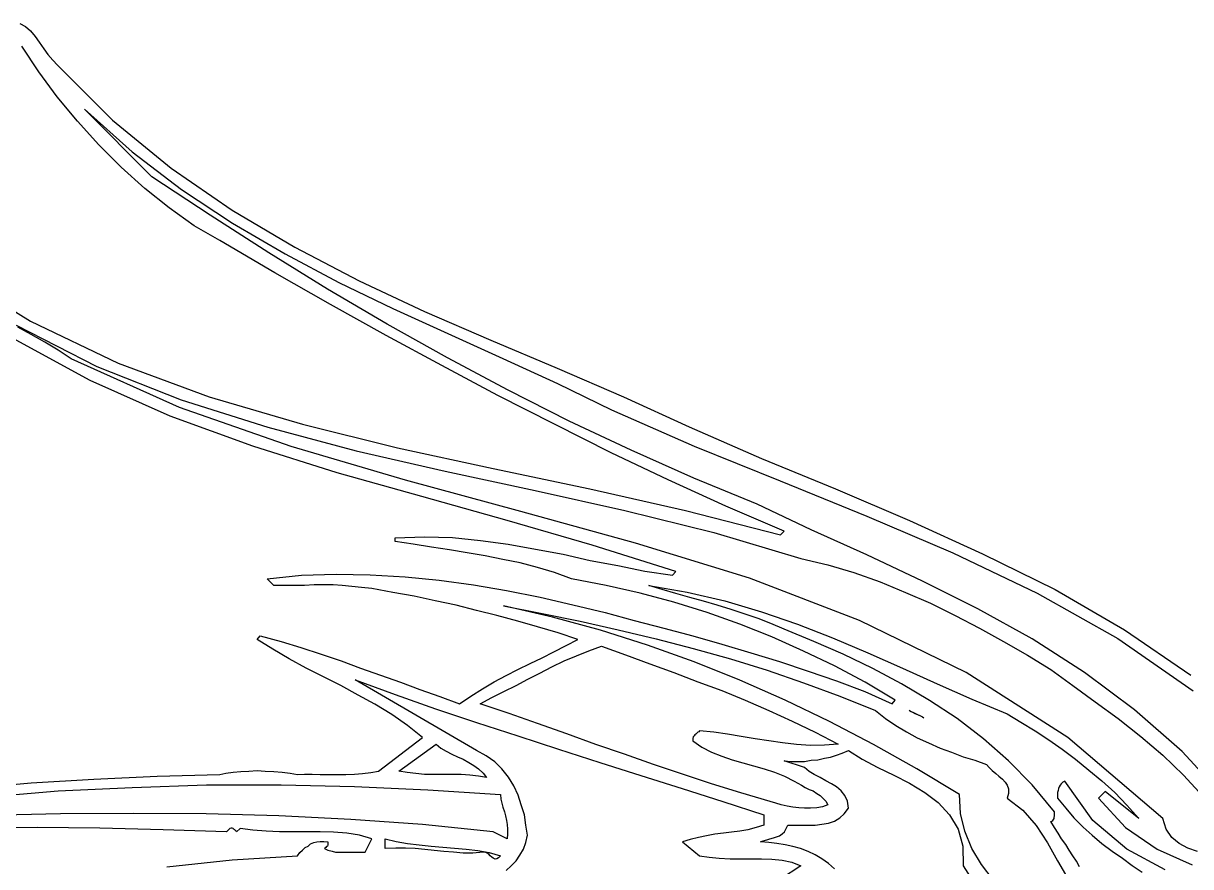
# Model space of a CAD drawing. Extents: x 0.06 to 7.13, y 0.03 to 9.11.
# Drawn here: x 1.502 to 3.79, y 7.454 to 9.108 of the extents above; entities that cross this region are included whole.
import ezdxf

# ---------------------------------------------------------------- set-up
doc = ezdxf.new("R2010")
doc.units = 0
doc.layers.add('1', color=7, linetype='Continuous')

msp = doc.modelspace()

# ---------------------------------------------------------------- linework, layer by layer
for points in [[(1.495, 9.108), (1.506, 9.102), (1.516, 9.093), (1.525, 9.082), (1.533, 9.071), (1.542, 9.058), (1.55, 9.047), (1.56, 9.036), (1.569, 9.026)], [(1.353, 8.625), (1.516, 8.524), (1.688, 8.442), (1.866, 8.376), (2.049, 8.322), (2.235, 8.276), (2.423, 8.235), (2.612, 8.195), (2.8, 8.153), (2.986, 8.105), (2.993, 8.112), (2.879, 8.161), (2.766, 8.213), (2.654, 8.266), (2.543, 8.322), (2.432, 8.378), (2.322, 8.437), (2.213, 8.496), (2.104, 8.557), (1.995, 8.619), (1.887, 8.682), (1.837, 8.711), (1.788, 8.746), (1.74, 8.784), (1.694, 8.826), (1.65, 8.87), (1.608, 8.916), (1.568, 8.964), (1.532, 9.013), (1.499, 9.063)], [(1.569, 9.026), (1.677, 8.918), (1.792, 8.824), (1.911, 8.742), (2.034, 8.669), (2.16, 8.603), (2.288, 8.543), (2.418, 8.487), (2.548, 8.432), (2.678, 8.376), (2.807, 8.317), (2.949, 8.255), (3.094, 8.195), (3.239, 8.133), (3.382, 8.068), (3.524, 7.998), (3.66, 7.919), (3.79, 7.83)], [(1.394, 7.608), (1.517, 7.619), (1.64, 7.626), (1.764, 7.632), (1.887, 7.635), (1.899, 7.638), (1.913, 7.64), (1.928, 7.641), (1.944, 7.642), (1.96, 7.643), (1.976, 7.642), (1.993, 7.641), (2.009, 7.64), (2.025, 7.638), (2.039, 7.635), (2.053, 7.636), (2.068, 7.636), (2.084, 7.635), (2.1, 7.635), (2.117, 7.635), (2.134, 7.635), (2.151, 7.636), (2.167, 7.637), (2.183, 7.639), (2.198, 7.642), (2.284, 7.708), (2.255, 7.731), (2.224, 7.753), (2.191, 7.773), (2.158, 7.791), (2.124, 7.81), (2.09, 7.827), (2.056, 7.844), (2.023, 7.862), (1.991, 7.881), (1.96, 7.9), (1.966, 7.907), (2.007, 7.896), (2.046, 7.884), (2.086, 7.871), (2.125, 7.858), (2.163, 7.844), (2.202, 7.83), (2.241, 7.816), (2.279, 7.802), (2.318, 7.788), (2.357, 7.774), (2.379, 7.789), (2.402, 7.803), (2.425, 7.817), (2.448, 7.829), (2.471, 7.841), (2.495, 7.853), (2.519, 7.864), (2.542, 7.876), (2.566, 7.888), (2.589, 7.9), (2.55, 7.913), (2.51, 7.925), (2.471, 7.936), (2.43, 7.947), (2.39, 7.957), (2.35, 7.967), (2.309, 7.976), (2.268, 7.985), (2.226, 7.992), (2.185, 8), (2.165, 8.002), (2.146, 8.004), (2.127, 8.006), (2.109, 8.007), (2.091, 8.007), (2.072, 8.007), (2.053, 8.006), (2.034, 8.006), (2.014, 8.006), (1.993, 8.006), (1.98, 8.019), (2.047, 8.026), (2.115, 8.028), (2.182, 8.027), (2.25, 8.023), (2.317, 8.016), (2.384, 8.007), (2.449, 7.996), (2.515, 7.983), (2.579, 7.968), (2.642, 7.953), (2.699, 7.937), (2.757, 7.922), (2.814, 7.907), (2.871, 7.891), (2.928, 7.874), (2.984, 7.857), (3.04, 7.838), (3.096, 7.819), (3.151, 7.798), (3.205, 7.774), (3.211, 7.781), (3.152, 7.816), (3.092, 7.848), (3.031, 7.877), (2.969, 7.905), (2.906, 7.93), (2.842, 7.953), (2.777, 7.973), (2.711, 7.991), (2.644, 8.006), (2.576, 8.019), (2.543, 8.031), (2.51, 8.041), (2.476, 8.05), (2.442, 8.057), (2.407, 8.064), (2.372, 8.07), (2.337, 8.076), (2.302, 8.081), (2.266, 8.087), (2.231, 8.092), (2.231, 8.099), (2.288, 8.101), (2.343, 8.1), (2.398, 8.094), (2.452, 8.087), (2.506, 8.077), (2.56, 8.067), (2.613, 8.055), (2.667, 8.045), (2.72, 8.034), (2.774, 8.026), (2.781, 8.033), (2.617, 8.085), (2.45, 8.133), (2.283, 8.18), (2.117, 8.227), (1.952, 8.279), (1.79, 8.338), (1.633, 8.408), (1.481, 8.491)], [(1.783, 7.454), (1.911, 7.468), (2.039, 7.476), (2.044, 7.482), (2.049, 7.487), (2.054, 7.492), (2.06, 7.495), (2.065, 7.499), (2.071, 7.502), (2.077, 7.503), (2.084, 7.504), (2.091, 7.504), (2.099, 7.503), (2.099, 7.501), (2.099, 7.499), (2.099, 7.497), (2.098, 7.495), (2.096, 7.494), (2.095, 7.492), (2.093, 7.491), (2.092, 7.49), (2.099, 7.487), (2.107, 7.485), (2.114, 7.483), (2.122, 7.483), (2.13, 7.483), (2.139, 7.483), (2.147, 7.483), (2.156, 7.483), (2.164, 7.483), (2.172, 7.483), (2.185, 7.509), (2.161, 7.516), (2.136, 7.52), (2.11, 7.522), (2.084, 7.523), (2.057, 7.523), (2.031, 7.523), (2.004, 7.523), (1.978, 7.524), (1.952, 7.526), (1.927, 7.529), (1.92, 7.523), (1.919, 7.524), (1.917, 7.526), (1.916, 7.527), (1.914, 7.528), (1.913, 7.529), (1.911, 7.53), (1.909, 7.53), (1.907, 7.529), (1.9, 7.523), (1.776, 7.527), (1.652, 7.53), (1.529, 7.531), (1.407, 7.53)]]:
    msp.add_lwpolyline(points)
at = {"layer": '1'}
for points in [[(3.858, 7.588), (3.773, 7.68), (3.68, 7.762), (3.582, 7.835), (3.479, 7.901), (3.373, 7.96), (3.264, 8.014), (3.155, 8.066), (3.046, 8.115), (2.94, 8.165), (2.816, 8.216), (2.693, 8.271), (2.572, 8.328), (2.452, 8.389), (2.333, 8.452), (2.215, 8.518), (2.098, 8.587), (1.983, 8.658), (1.868, 8.732), (1.754, 8.807), (1.622, 8.94), (1.715, 8.856), (1.812, 8.782), (1.912, 8.716), (2.015, 8.656), (2.12, 8.6), (2.226, 8.549), (2.334, 8.5), (2.442, 8.451), (2.549, 8.402), (2.655, 8.35)], [(1.488, 8.516), (1.646, 8.435), (1.811, 8.37), (1.981, 8.316), (2.154, 8.27), (2.329, 8.23), (2.505, 8.192), (2.681, 8.153), (2.855, 8.11), (3.026, 8.059)], [(3.803, 7.484), (3.784, 7.491), (3.767, 7.5), (3.753, 7.512), (3.742, 7.528), (3.735, 7.549), (3.549, 7.708), (3.35, 7.835), (3.141, 7.937), (2.925, 8.02), (2.702, 8.089), (2.477, 8.151), (2.251, 8.212), (2.027, 8.278), (1.808, 8.355), (1.596, 8.45), (1.57, 8.467), (1.544, 8.483), (1.517, 8.498), (1.491, 8.512)], [(2.655, 8.35), (2.817, 8.279), (2.985, 8.211), (3.155, 8.142), (3.324, 8.07), (3.489, 7.991), (3.647, 7.902), (3.795, 7.799)], [(3.026, 8.059), (3.079, 8.046), (3.13, 8.031), (3.181, 8.013), (3.231, 7.992), (3.28, 7.971), (3.328, 7.947), (3.376, 7.922), (3.423, 7.896), (3.47, 7.869), (3.516, 7.841), (3.559, 7.81), (3.603, 7.778), (3.648, 7.745), (3.692, 7.71), (3.735, 7.673), (3.776, 7.634), (3.814, 7.593)], [(3.572, 7.454), (3.566, 7.465), (3.559, 7.476), (3.552, 7.487), (3.545, 7.498), (3.537, 7.509), (3.53, 7.52), (3.523, 7.531), (3.516, 7.543), (3.518, 7.544), (3.52, 7.545), (3.521, 7.547), (3.522, 7.549), (3.522, 7.551), (3.523, 7.554), (3.523, 7.557), (3.523, 7.56), (3.523, 7.562), (3.479, 7.615), (3.433, 7.662), (3.384, 7.705), (3.332, 7.745), (3.278, 7.78), (3.223, 7.813), (3.167, 7.843), (3.109, 7.871), (3.051, 7.896), (2.993, 7.92), (2.967, 7.931), (2.942, 7.941), (2.915, 7.95), (2.889, 7.959), (2.862, 7.967), (2.835, 7.975), (2.808, 7.982), (2.781, 7.99), (2.754, 7.998), (2.728, 8.006), (2.803, 7.993), (2.877, 7.976), (2.949, 7.954), (3.019, 7.93), (3.088, 7.903), (3.157, 7.874), (3.225, 7.844), (3.293, 7.813), (3.361, 7.783), (3.43, 7.754)], [(3.403, 7.429), (3.38, 7.459), (3.361, 7.49), (3.347, 7.524), (3.339, 7.559), (3.337, 7.596), (3.253, 7.646), (3.168, 7.694), (3.082, 7.739), (2.995, 7.781), (2.906, 7.82), (2.817, 7.856), (2.725, 7.889), (2.633, 7.918), (2.539, 7.944), (2.443, 7.966), (2.519, 7.951), (2.593, 7.936), (2.668, 7.919), (2.742, 7.901), (2.815, 7.882), (2.888, 7.862), (2.96, 7.84), (3.031, 7.815), (3.102, 7.789), (3.172, 7.761), (3.192, 7.745), (3.212, 7.731), (3.233, 7.719), (3.254, 7.707), (3.276, 7.697), (3.299, 7.687), (3.321, 7.679), (3.344, 7.67), (3.367, 7.663), (3.39, 7.655), (3.395, 7.649), (3.401, 7.643), (3.408, 7.637), (3.414, 7.632), (3.421, 7.626), (3.426, 7.62), (3.43, 7.614), (3.433, 7.607), (3.433, 7.598), (3.43, 7.589), (3.461, 7.565), (3.487, 7.535), (3.509, 7.501), (3.529, 7.466), (3.549, 7.431)], [(3.099, 7.695), (3.072, 7.693), (3.045, 7.692), (3.017, 7.694), (2.99, 7.697), (2.963, 7.701), (2.936, 7.705), (2.909, 7.71), (2.882, 7.714), (2.855, 7.718), (2.827, 7.721), (2.826, 7.719), (2.824, 7.718), (2.822, 7.716), (2.82, 7.714), (2.818, 7.713), (2.817, 7.711), (2.815, 7.709), (2.814, 7.706), (2.814, 7.704), (2.814, 7.701), (2.832, 7.689), (2.851, 7.679), (2.871, 7.671), (2.891, 7.664), (2.912, 7.658), (2.933, 7.652), (2.954, 7.646), (2.974, 7.64), (2.994, 7.632), (3.013, 7.622), (3.02, 7.618), (3.027, 7.614), (3.034, 7.61), (3.042, 7.606), (3.05, 7.603), (3.057, 7.598), (3.064, 7.594), (3.069, 7.589), (3.075, 7.583), (3.079, 7.576), (3.068, 7.572), (3.057, 7.57), (3.045, 7.569), (3.033, 7.569), (3.022, 7.57), (3.01, 7.571), (2.999, 7.573), (2.987, 7.576), (2.977, 7.579), (2.966, 7.582), (2.908, 7.599), (2.851, 7.617), (2.794, 7.636), (2.737, 7.655), (2.68, 7.675), (2.624, 7.694), (2.567, 7.715), (2.51, 7.735), (2.454, 7.755), (2.397, 7.774), (2.42, 7.786), (2.444, 7.798), (2.468, 7.81), (2.491, 7.822), (2.514, 7.834), (2.538, 7.846), (2.562, 7.858), (2.586, 7.868), (2.61, 7.878), (2.635, 7.887), (2.682, 7.87), (2.73, 7.852), (2.777, 7.835), (2.824, 7.817), (2.871, 7.8), (2.917, 7.781), (2.963, 7.761), (3.009, 7.74), (3.054, 7.718), (3.099, 7.695)], [(2.448, 7.447), (2.458, 7.456), (2.468, 7.466), (2.475, 7.477), (2.482, 7.489), (2.487, 7.502), (2.49, 7.516), (2.487, 7.536), (2.484, 7.556), (2.478, 7.576), (2.472, 7.595), (2.463, 7.613), (2.453, 7.63), (2.44, 7.646), (2.426, 7.66), (2.409, 7.672), (2.39, 7.682), (2.152, 7.821), (2.231, 7.792), (2.31, 7.764), (2.39, 7.737), (2.471, 7.711), (2.551, 7.685), (2.632, 7.659), (2.712, 7.633), (2.793, 7.608), (2.873, 7.582), (2.953, 7.556)], [(3.264, 7.748), (3.267, 7.746), (3.26, 7.75), (3.255, 7.752), (3.25, 7.754), (3.245, 7.757), (3.241, 7.759), (3.238, 7.761), (3.264, 7.748)], [(3.43, 7.754), (3.457, 7.738), (3.485, 7.721), (3.512, 7.703), (3.538, 7.685), (3.564, 7.665), (3.59, 7.644), (3.616, 7.623), (3.641, 7.6), (3.665, 7.575), (3.688, 7.549), (3.622, 7.602), (3.609, 7.589), (3.662, 7.531), (3.724, 7.489), (3.793, 7.458)], [(2.41, 7.629), (2.394, 7.632), (2.377, 7.634), (2.36, 7.635), (2.342, 7.635), (2.324, 7.635), (2.306, 7.635), (2.288, 7.635), (2.271, 7.637), (2.254, 7.639), (2.238, 7.642), (2.311, 7.695), (2.32, 7.687), (2.331, 7.681), (2.342, 7.675), (2.353, 7.67), (2.364, 7.665), (2.375, 7.659), (2.385, 7.653), (2.394, 7.646), (2.403, 7.638), (2.41, 7.629)], [(3.092, 7.45), (3.08, 7.461), (3.067, 7.47), (3.054, 7.478), (3.04, 7.484), (3.025, 7.49), (3.01, 7.494), (2.995, 7.497), (2.979, 7.5), (2.963, 7.502), (2.947, 7.503), (2.952, 7.505), (2.959, 7.507), (2.965, 7.509), (2.972, 7.511), (2.978, 7.513), (2.984, 7.515), (2.989, 7.519), (2.994, 7.523), (2.997, 7.529), (3, 7.536), (3.013, 7.536), (3.027, 7.536), (3.04, 7.536), (3.054, 7.536), (3.067, 7.538), (3.08, 7.54), (3.092, 7.544), (3.102, 7.55), (3.111, 7.558), (3.119, 7.569), (3.117, 7.583), (3.112, 7.594), (3.105, 7.603), (3.096, 7.611), (3.086, 7.617), (3.075, 7.623), (3.064, 7.629), (3.052, 7.635), (3.042, 7.641), (3.033, 7.649), (2.993, 7.662), (3.007, 7.661), (3.02, 7.661), (3.033, 7.661), (3.046, 7.663), (3.059, 7.664), (3.072, 7.667), (3.084, 7.669), (3.096, 7.673), (3.107, 7.677), (3.119, 7.682), (3.146, 7.665), (3.177, 7.649), (3.208, 7.634), (3.239, 7.618), (3.269, 7.6), (3.295, 7.58), (3.317, 7.556), (3.334, 7.528), (3.343, 7.495), (3.344, 7.456)], [(3.74, 7.448), (3.665, 7.489), (3.598, 7.545), (3.543, 7.622), (3.539, 7.62), (3.536, 7.617), (3.534, 7.614), (3.532, 7.611), (3.531, 7.608), (3.53, 7.604), (3.529, 7.6), (3.529, 7.597), (3.529, 7.593), (3.529, 7.589), (3.545, 7.569), (3.561, 7.55), (3.579, 7.532), (3.597, 7.516), (3.616, 7.5), (3.636, 7.485), (3.656, 7.471), (3.675, 7.457), (3.695, 7.444)], [(1.426, 7.591), (1.57, 7.603), (1.715, 7.61), (1.861, 7.615), (2.007, 7.615), (2.151, 7.612), (2.295, 7.605), (2.437, 7.596)], [(2.437, 7.596), (2.438, 7.587), (2.44, 7.579), (2.442, 7.571), (2.445, 7.562), (2.447, 7.554), (2.449, 7.545), (2.45, 7.537), (2.451, 7.528), (2.451, 7.519), (2.45, 7.509), (2.423, 7.523), (2.284, 7.537), (2.144, 7.547), (2.003, 7.554), (1.86, 7.558), (1.718, 7.559), (1.575, 7.558), (1.432, 7.555)], [(2.953, 7.556), (2.953, 7.536), (2.938, 7.531), (2.922, 7.527), (2.906, 7.524), (2.89, 7.522), (2.874, 7.52), (2.857, 7.518), (2.841, 7.515), (2.825, 7.512), (2.809, 7.508), (2.794, 7.503), (2.827, 7.476), (2.846, 7.473), (2.866, 7.471), (2.887, 7.47), (2.907, 7.47), (2.928, 7.47), (2.949, 7.47), (2.969, 7.469), (2.989, 7.467), (3.008, 7.463), (3.026, 7.456), (2.986, 7.43)], [(2.437, 7.476), (2.433, 7.472), (2.43, 7.47), (2.427, 7.469), (2.423, 7.471), (2.42, 7.473), (2.417, 7.476), (2.414, 7.479), (2.411, 7.481), (2.407, 7.483), (2.403, 7.483), (2.383, 7.481), (2.364, 7.481), (2.345, 7.483), (2.326, 7.484), (2.307, 7.486), (2.289, 7.488), (2.27, 7.49), (2.251, 7.491), (2.232, 7.491), (2.211, 7.49), (2.211, 7.509), (2.233, 7.504), (2.255, 7.5), (2.278, 7.497), (2.301, 7.495), (2.324, 7.493), (2.347, 7.491), (2.37, 7.489), (2.393, 7.486), (2.415, 7.482), (2.437, 7.476)], [(3.344, 7.456), (3.367, 7.42)]]:
    msp.add_lwpolyline(points, dxfattribs=at)

doc.saveas('drawing.dxf')
